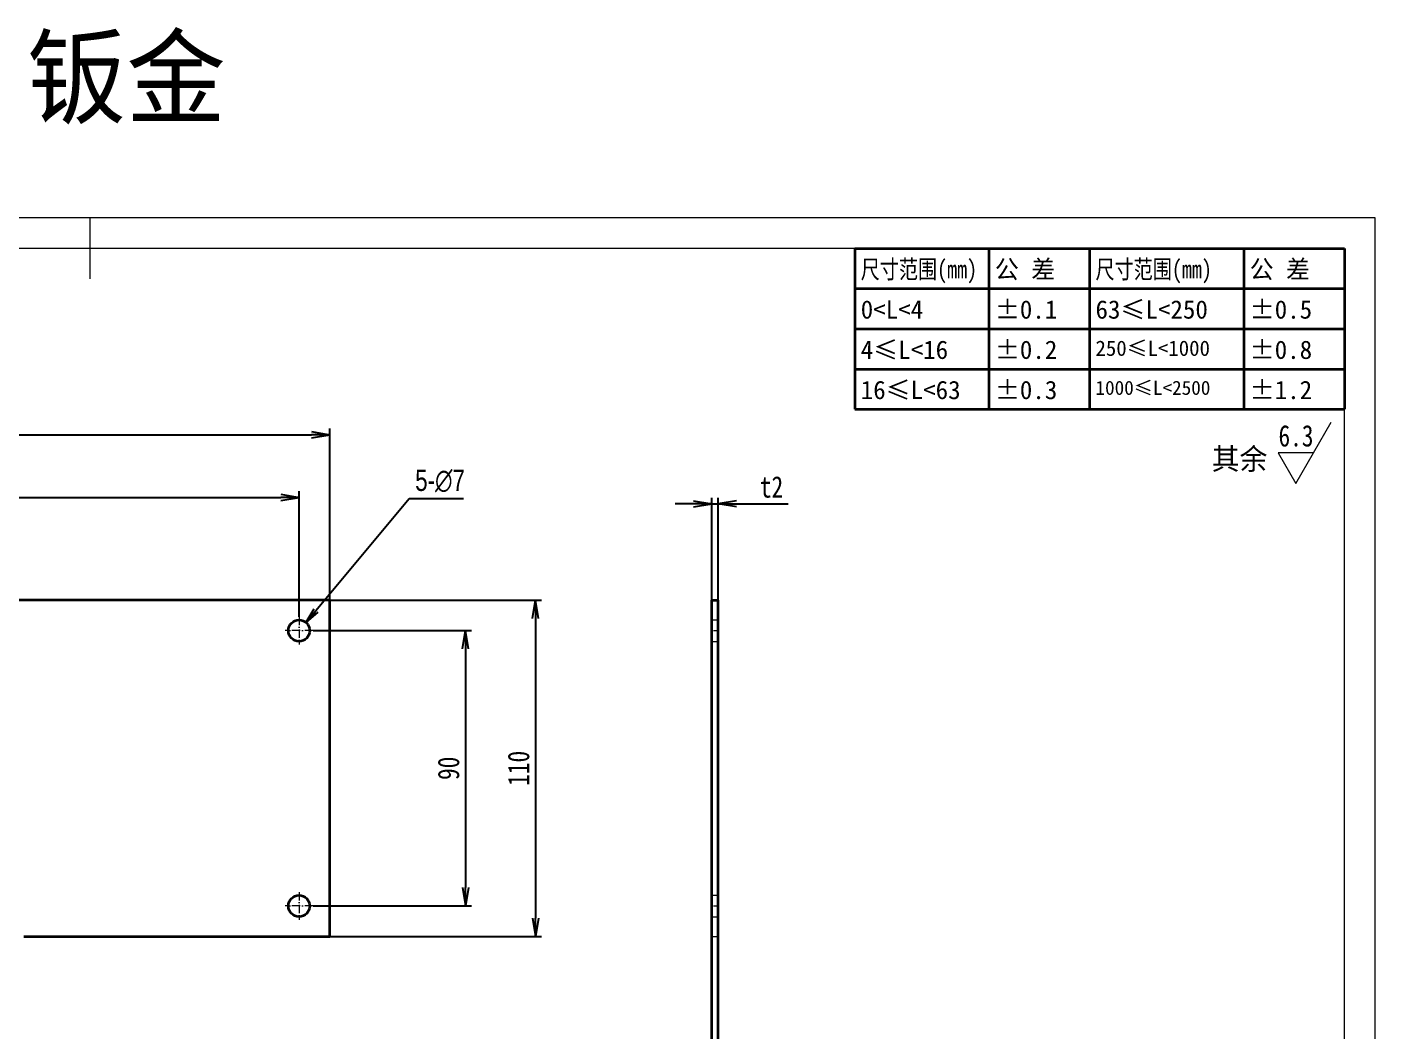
# Model space of a CAD drawing. Header units: millimetres. Extents: x -15766 to 80009, y -9701 to 15159.
# Drawn here: x 948.1 to 1388.6, y 13581.9 to 13910.1 of the extents above; entities that cross this region are included whole.
import ezdxf
from ezdxf.enums import TextEntityAlignment as Align

# ---------------------------------------------------------------- set-up
doc = ezdxf.new("R2010")
doc.units = ezdxf.units.MM
for name, pattern in [('CENTER-HOKUTO_1', [16, 13, -1, 1, -1]), ('DASHDOT', [18.5, 12, -3, 0.5, -3]), ('DASHED', [15, 12, -3]), ('HIDDEN-HOKUTO_1', [2, 1, -1])]:
    doc.linetypes.add(name, pattern=pattern)
doc.layers.get('DEFPOINTS').update_dxf_attribs({"lineweight": 18})
for name, color, linetype, lineweight in [('AM_7', 2, 'CENTER-HOKUTO_1', 18), ('AM_HID', 1, 'HIDDEN-HOKUTO_1', 18), ('AM_VIS', 7, 'Continuous', 18), ('CDRAFT0', 7, 'Continuous', 18), ('DIM', 253, 'Continuous', 20), ('title_frame', 7, 'Continuous', 18), ('word_dim', 9, 'Continuous', 18), ('尺寸线层', 3, 'Continuous', 18), ('粗实线层', 7, 'Continuous', 35), ('粗实线层_1', 7, 'Continuous', 15)]:
    doc.layers.add(name, color=color, linetype=linetype, lineweight=lineweight)
doc.styles.add('DIM', font='', dxfattribs={"width": 0.8})
doc.styles.get('DIM').set_extended_font_data('NSimSun')
doc.dimstyles.new('1-2', dxfattribs={"dimscale": 2, "dimtxt": 3.5, "dimasz": 3, "dimexe": 1, "dimexo": 0, "dimgap": 1, "dimtad": 1, "dimdsep": 46, "dimtxsty": 'DIM', "dimblk": 'OPEN', "dimcen": 0, "dimdle": 6, "dimclrd": 256, "dimclre": 256, "dimclrt": 3, "dimazin": 2, "dimtfac": 0.707107, "dimtmove": 0, "dimatfit": 3, "dimfxl": 0, "dimfrac": 2, "dimtolj": 1, "dimarcsym": 0})
doc.dimstyles.new('1-2$3', dxfattribs={"dimscale": 2, "dimtxt": 3.5, "dimasz": 2.5, "dimexe": 1, "dimexo": 0.625, "dimgap": 1.2, "dimtad": 1, "dimtih": 1, "dimtoh": 1, "dimdsep": 46, "dimtxsty": 'DIM', "dimblk": 'OPEN', "dimcen": 0, "dimdle": 5, "dimclrd": 256, "dimclre": 256, "dimclrt": 3, "dimazin": 2, "dimtfac": 0.5, "dimtofl": 0, "dimtmove": 0, "dimatfit": 3, "dimfxl": 0, "dimtolj": 1, "dimarcsym": 0})

# ---------------------------------------------------------------- blocks, each defined once
blk = doc.blocks.new('*X589')
at = {"layer": 'CDRAFT0'}
for p, q in [((420, 297), (0, 297)), ((420, 0), (420, 297))]:
    blk.add_line(p, q, dxfattribs=at)
at = {"layer": '粗实线层_1'}
for p, q in [((210, 297), (210, 287)), ((415, 292), (25, 292)), ((415, 5), (415, 292))]:
    blk.add_line(p, q, dxfattribs=at)
blk = doc.blocks.new('自由公差_1')
at = {"layer": '粗实线层'}
for p, q in [((-80, 0), (0, 0)), ((-80, 0), (-80, -26.3)), ((-58.08, 0), (-58.08, -26.3)), ((-41.64, 0), (-41.64, -26.3)), ((-16.44, 0), (-16.44, -26.3)), ((0, 0), (0, -26.3)), ((-80, -6.58), (0, -6.58)), ((-80, -13.15), (0, -13.15)), ((-80, -19.73), (0, -19.73)), ((-80, -26.3), (0, -26.3))]:
    blk.add_line(p, q, dxfattribs=at)
at = {"layer": '尺寸线层', "linetype": 'Continuous', "attachment_point": 1, "line_spacing_factor": 0.9}
for s, insert, char_height, width in [('{\\W0.8;尺寸范围(mm)}', (-79.04, -1.92), 3, 22.6032), ('公 差', (-57.12, -1.92), 3, 22.6032), ('{\\W0.8;尺寸范围(mm)}', (-40.68, -1.92), 3, 22.6032), ('公 差', (-15.48, -1.92), 3, 22.6032), ('0<L<4', (-79.04, -8.49), 3, 22.6032), ('%%P0.1', (-57.12, -8.49), 3, 12.7119), ('63≤L<250', (-40.68, -8.49), 3, 22.6032), ('%%P0.5', (-15.48, -8.49), 3, 12.5771), ('4≤L<16', (-79.04, -15.07), 3, 22.6032), ('%%P0.2', (-57.12, -15.07), 3, 12.4769), ('250≤L<1000', (-40.68, -15.07), 2.5, 22.6032), ('%%P0.8', (-15.48, -15.07), 3, 13.0759), ('16≤L<63', (-79.04, -21.64), 3, 22.6032), ('%%P0.3', (-57.12, -21.64), 3, 12.7119), ('1000≤L<2500', (-40.68, -21.64), 2.3, 22.6032), ('%%P1.2', (-15.48, -21.64), 3, 12.8764)]:
    blk.add_mtext(s, dxfattribs=dict(at, insert=insert, char_height=char_height, width=width))
blk = doc.blocks.new('_OPEN')
at = {"color": 0, "linetype": 'ByBlock', "lineweight": -2}
for p, q in [((-1, 0.166667), (0, 0)), ((-1, -0.166667), (0, 0)), ((0, 0), (-1, 0))]:
    blk.add_line(p, q, dxfattribs=at)
blk = doc.blocks.new('*D1189')
at = {"layer": 'DEFPOINTS', "color": 0, "transparency": 16777216}
for p in [(1046.99, 13776.83), (736.99, 13722.79), (1046.99, 13722.79)]:
    blk.add_point(p, dxfattribs=at)
at = {"layer": 'word_dim', "linetype": 'Continuous', "lineweight": -2, "transparency": 16777216}
for p, q in [((736.99, 13722.79), (736.99, 13778.83)), ((742.99, 13776.83), (1040.99, 13776.83)), ((1046.99, 13722.79), (1046.99, 13778.83))]:
    blk.add_line(p, q, dxfattribs=at)
at = {"layer": 'word_dim', "lineweight": -2, "transparency": 16777216, "xscale": 6, "yscale": 6, "zscale": 6, "rotation": 180}
blk.add_blockref('_OPEN', (736.99, 13776.83), dxfattribs=at)
at = {"layer": 'word_dim', "lineweight": -2, "transparency": 16777216, "xscale": 6, "yscale": 6, "zscale": 6}
blk.add_blockref('_OPEN', (1046.99, 13776.83), dxfattribs=at)
at = {"layer": 'word_dim', "color": 3, "transparency": 16777216, "insert": (891.99, 13782.33), "char_height": 7, "attachment_point": 5, "style": 'DIM'}
blk.add_mtext('\\A1;310', dxfattribs=at)
blk = doc.blocks.new('*D1190')
at = {"layer": 'DEFPOINTS', "color": 0, "transparency": 16777216}
for p in [(1046.99, 13722.79), (1046.99, 13612.79), (1114.24, 13612.79)]:
    blk.add_point(p, dxfattribs=at)
at = {"layer": 'word_dim', "linetype": 'Continuous', "lineweight": -2, "transparency": 16777216}
for p, q in [((1046.99, 13722.79), (1116.24, 13722.79)), ((1114.24, 13716.79), (1114.24, 13618.79)), ((1046.99, 13612.79), (1116.24, 13612.79))]:
    blk.add_line(p, q, dxfattribs=at)
at = {"layer": 'word_dim', "lineweight": -2, "transparency": 16777216, "xscale": 6, "yscale": 6, "zscale": 6}
for p, rotation in [((1114.24, 13722.79), 90), ((1114.24, 13612.79), 270)]:
    blk.add_blockref('_OPEN', p, dxfattribs=dict(at, rotation=rotation))
at = {"layer": 'word_dim', "color": 3, "transparency": 16777216, "insert": (1108.74, 13667.79), "char_height": 7, "attachment_point": 5, "rotation": 90, "style": 'DIM'}
blk.add_mtext('\\A1;110', dxfattribs=at)
blk = doc.blocks.new('*D1193')
at = {"layer": 'DEFPOINTS', "color": 0, "transparency": 16777216}
for p in [(1036.99, 13756.34), (746.99, 13717.34), (1036.99, 13717.34)]:
    blk.add_point(p, dxfattribs=at)
at = {"layer": 'word_dim', "linetype": 'Continuous', "lineweight": -2, "transparency": 16777216}
for p, q in [((746.99, 13717.34), (746.99, 13758.34)), ((752.99, 13756.34), (1030.99, 13756.34)), ((1036.99, 13717.34), (1036.99, 13758.34))]:
    blk.add_line(p, q, dxfattribs=at)
at = {"layer": 'word_dim', "lineweight": -2, "transparency": 16777216, "xscale": 6, "yscale": 6, "zscale": 6, "rotation": 180}
blk.add_blockref('_OPEN', (746.99, 13756.34), dxfattribs=at)
at = {"layer": 'word_dim', "lineweight": -2, "transparency": 16777216, "xscale": 6, "yscale": 6, "zscale": 6}
blk.add_blockref('_OPEN', (1036.99, 13756.34), dxfattribs=at)
at = {"layer": 'word_dim', "color": 3, "transparency": 16777216, "insert": (891.99, 13761.84), "char_height": 7, "attachment_point": 5, "style": 'DIM'}
blk.add_mtext('\\A1;290', dxfattribs=at)
blk = doc.blocks.new('*D1195')
at = {"layer": 'DEFPOINTS', "color": 0, "transparency": 16777216}
for p in [(1041.54, 13712.79), (1041.54, 13622.79), (1091.36, 13622.79)]:
    blk.add_point(p, dxfattribs=at)
at = {"layer": 'word_dim', "linetype": 'Continuous', "lineweight": -2, "transparency": 16777216}
for p, q in [((1041.54, 13712.79), (1093.36, 13712.79)), ((1091.36, 13706.79), (1091.36, 13628.79)), ((1041.54, 13622.79), (1093.36, 13622.79))]:
    blk.add_line(p, q, dxfattribs=at)
at = {"layer": 'word_dim', "lineweight": -2, "transparency": 16777216, "xscale": 6, "yscale": 6, "zscale": 6}
for p, rotation in [((1091.36, 13712.79), 90), ((1091.36, 13622.79), 270)]:
    blk.add_blockref('_OPEN', p, dxfattribs=dict(at, rotation=rotation))
at = {"layer": 'word_dim', "color": 3, "transparency": 16777216, "insert": (1085.86, 13667.79), "char_height": 7, "attachment_point": 5, "rotation": 90, "style": 'DIM'}
blk.add_mtext('\\A1;90', dxfattribs=at)
blk = doc.blocks.new('*D1196')
at = {"layer": 'DEFPOINTS', "color": 0, "transparency": 16777216}
for p in [(1173.9, 13754.21), (1171.9, 13722.79), (1173.9, 13722.79)]:
    blk.add_point(p, dxfattribs=at)
at = {"layer": 'word_dim', "linetype": 'Continuous', "lineweight": -2, "transparency": 16777216}
for p, q in [((1165.9, 13754.21), (1159.9, 13754.21)), ((1171.9, 13722.79), (1171.9, 13756.21)), ((1171.9, 13754.21), (1173.9, 13754.21)), ((1173.9, 13722.79), (1173.9, 13756.21)), ((1179.9, 13754.21), (1196.87, 13754.21))]:
    blk.add_line(p, q, dxfattribs=at)
at = {"layer": 'word_dim', "lineweight": -2, "transparency": 16777216, "xscale": 6, "yscale": 6, "zscale": 6}
blk.add_blockref('_OPEN', (1171.9, 13754.21), dxfattribs=at)
at = {"layer": 'word_dim', "lineweight": -2, "transparency": 16777216, "xscale": 6, "yscale": 6, "zscale": 6, "rotation": 180}
blk.add_blockref('_OPEN', (1173.9, 13754.21), dxfattribs=at)
at = {"layer": 'word_dim', "color": 3, "transparency": 16777216, "insert": (1191.38, 13759.71), "char_height": 7, "attachment_point": 5, "style": 'DIM'}
blk.add_mtext('\\A1;t2', dxfattribs=at)
blk = doc.blocks.new('*D1197')
at = {"layer": 'DEFPOINTS', "color": 0, "transparency": 16777216}
for p in [(1039.24, 13715.47), (1034.75, 13710.1)]:
    blk.add_point(p, dxfattribs=at)
at = {"layer": 'word_dim', "linetype": 'Continuous', "lineweight": -2, "transparency": 16777216}
for p, q in [((1072.96, 13755.82), (1042.44, 13719.31)), ((1090.73, 13755.82), (1072.96, 13755.82))]:
    blk.add_line(p, q, dxfattribs=at)
at = {"layer": 'word_dim', "lineweight": -2, "transparency": 16777216, "xscale": 5, "yscale": 5, "zscale": 5, "rotation": 230.1069035661044}
blk.add_blockref('_OPEN', (1039.24, 13715.47), dxfattribs=at)
at = {"layer": 'word_dim', "color": 3, "transparency": 16777216, "insert": (1083.05, 13761.72), "char_height": 7, "attachment_point": 5, "style": 'DIM'}
blk.add_mtext('\\A1;{\\fMS PGothic|b0|i0|c134|p34;5-\\fMS PGothic|b0|i0|c128|p34;∅7}', dxfattribs=at)

msp = doc.modelspace()

# ---------------------------------------------------------------- linework, layer by layer
at = {"layer": 'AM_7', "linetype": 'DASHDOT', "lineweight": 13, "ltscale": 0.227502}
for p, q in [((1036.992, 13717.33563), (1036.992, 13708.23553)), ((1036.992, 13627.33563), (1036.992, 13618.23553))]:
    msp.add_line(p, q, dxfattribs=at)
at = {"layer": 'AM_7', "linetype": 'DASHDOT', "lineweight": 13, "ltscale": 0.22749}
for p, q in [((1041.54278, 13712.78558), (1032.44317, 13712.78558)), ((1041.54278, 13622.78558), (1032.44317, 13622.78558))]:
    msp.add_line(p, q, dxfattribs=at)
at = {"layer": 'AM_7', "linetype": 'DASHDOT', "lineweight": 13, "ltscale": 0.059961}
for p, q in [((1171.69703, 13712.78558), (1174.09546, 13712.78558)), ((1171.69703, 13622.78558), (1174.09546, 13622.78558))]:
    msp.add_line(p, q, dxfattribs=at)
at = {"layer": 'AM_HID', "linetype": 'DASHED', "lineweight": 13, "ltscale": 0.05}
for p, q in [((1171.89625, 13716.28558), (1173.89625, 13716.28558)), ((1171.89625, 13716.28558), (1173.89625, 13716.28558)), ((1171.89625, 13709.28558), (1173.89625, 13709.28558)), ((1171.89625, 13709.28558), (1173.89625, 13709.28558)), ((1171.89625, 13626.28558), (1173.89625, 13626.28558)), ((1171.89625, 13619.28558), (1173.89625, 13619.28558)), ((1171.89625, 13612.78558), (1173.89625, 13612.78558))]:
    msp.add_line(p, q, dxfattribs=at)
at = {"layer": 'AM_VIS', "lineweight": 35}
for p, q in [((1046.992, 13722.78558), (736.992, 13722.78558)), ((1046.992, 13612.78558), (1046.992, 13722.78558)), ((1171.89625, 13412.78558), (1171.89625, 13722.78558)), ((1173.89625, 13412.78558), (1173.89625, 13722.78558)), ((946.992, 13612.78558), (1046.992, 13612.78558))]:
    msp.add_line(p, q, dxfattribs=at)
at = {"layer": 'AM_VIS', "lineweight": 35, "ltscale": 0.05}
msp.add_line((1171.89625, 13722.78558), (1173.89625, 13722.78558), dxfattribs=at)
at = {"layer": 'AM_VIS', "lineweight": 35}
for centre in [(1036.992, 13712.78558), (1036.992, 13622.78558)]:
    msp.add_circle(centre, 3.5, dxfattribs=at)
at = {"layer": 'DIM'}
for p, q in [((1362.71704, 13760.87874), (1374.26404, 13780.87874)), ((1368.49054, 13770.87874), (1356.94353, 13770.87874)), ((1356.94353, 13770.87874), (1362.71704, 13760.87874))]:
    msp.add_line(p, q, dxfattribs=at)

# ---------------------------------------------------------------- block references
at = {"layer": 'title_frame', "xscale": 2, "yscale": 2, "zscale": 2}
for name, p in [('*X589', (548.6068, 13253.73384)), ('自由公差_1', (1378.6068, 13837.73384))]:
    msp.add_blockref(name, p, dxfattribs=at)

# ---------------------------------------------------------------- texts
at = {"layer": 'DIM', "color": 2, "style": 'DIM', "width": 0.8}
msp.add_attdef('6.3', text='0.0', height=7, dxfattribs=at).set_placement((1368.49054, 13770.87874), align=Align.BOTTOM_RIGHT)
at = {"layer": 'word_dim', "color": 3, "insert": (948.01164, 13906.14625), "char_height": 25, "width": 116.6634772, "attachment_point": 1}
msp.add_mtext('钣金', dxfattribs=at)
at = {"layer": 'word_dim', "linetype": 'Continuous', "insert": (1335.23711, 13772.41045), "char_height": 7, "width": 21.7212079, "attachment_point": 1}
msp.add_mtext('{\\C3;其余}', dxfattribs=at)

# ---------------------------------------------------------------- dimensions: what is measured, and where the dimension line sits
at = {"layer": 'word_dim', "color": 3}
for base, p1, p2, picture, middle in [((1046.992, 13776.82839), (736.992, 13722.78558), (1046.992, 13722.78558), '*D1189', (891.992, 13782.32839)), ((1036.992, 13756.33856), (746.992, 13717.33563), (1036.992, 13717.33563), '*D1193', (891.992, 13761.83856))]:
    dim = msp.add_linear_dim(base=base, p1=p1, p2=p2, dimstyle='1-2', dxfattribs=at)
    dim.commit()
    dim.dimension.update_dxf_attribs({"geometry": picture, "text_midpoint": middle})
dim = msp.add_diameter_dim_2p(p1=(1034.74725, 13710.10023), p2=(1039.23675, 13715.47093), text='{\\fMS PGothic|b0|i0|c134|p34;5-\\fMS PGothic|b0|i0|c128|p34;<>}', dimstyle='1-2$3', dxfattribs=at)
dim.commit()
dim.dimension.update_dxf_attribs({"geometry": '*D1197', "text_midpoint": (1083.04791, 13755.81792), "dimtype": 163})
dim = msp.add_linear_dim(base=(1173.89625, 13754.2074), p1=(1171.89625, 13722.78558), p2=(1173.89625, 13722.78558), dimstyle='1-2', override={"dimpost": 't<>'}, dxfattribs=at)
dim.commit()
dim.dimension.update_dxf_attribs({"geometry": '*D1196', "text_midpoint": (1191.38069, 13759.7074)})
for base, p1, p2, picture, middle in [((1114.24088, 13612.78558), (1046.992, 13722.78558), (1046.992, 13612.78558), '*D1190', (1108.74088, 13667.78558)), ((1091.36466, 13622.78558), (1041.54278, 13712.78558), (1041.54278, 13622.78558), '*D1195', (1085.86466, 13667.78558))]:
    dim = msp.add_linear_dim(base=base, p1=p1, p2=p2, angle=90, dimstyle='1-2', dxfattribs=at)
    dim.commit()
    dim.dimension.update_dxf_attribs({"geometry": picture, "text_midpoint": middle})

doc.saveas('drawing.dxf')
